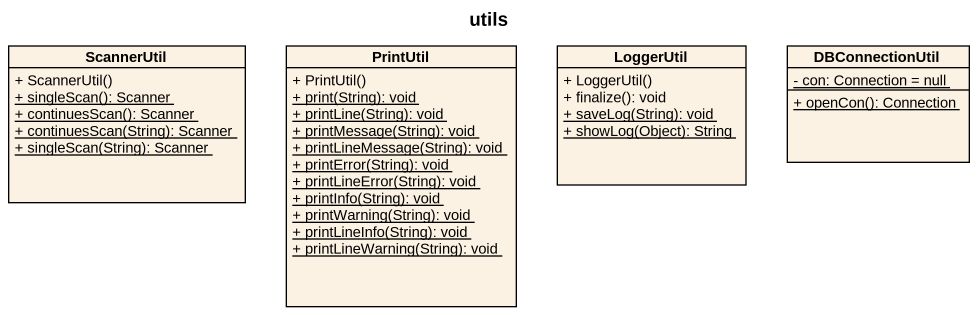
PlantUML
@startuml
title utils
hide circle
hide empty members
skinparam classAttributeIconSize 0
class ScannerUtil {
  + ScannerUtil()
  {static} + singleScan(): Scanner
  {static} + continuesScan(): Scanner
  {static} + continuesScan(String): Scanner
  {static} + singleScan(String): Scanner
}
class PrintUtil {
  + PrintUtil()
  {static} + print(String): void
  {static} + printLine(String): void
  {static} + printMessage(String): void
  {static} + printLineMessage(String): void
  {static} + printError(String): void
  {static} + printLineError(String): void
  {static} + printInfo(String): void
  {static} + printWarning(String): void
  {static} + printLineInfo(String): void
  {static} + printLineWarning(String): void
}
class LoggerUtil {
  + LoggerUtil()
  + finalize(): void
  {static} + saveLog(String): void
  {static} + showLog(Object): String
}
class DBConnectionUtil {
  {static} - con: Connection = null
  {static} + openCon(): Connection
}
@enduml
